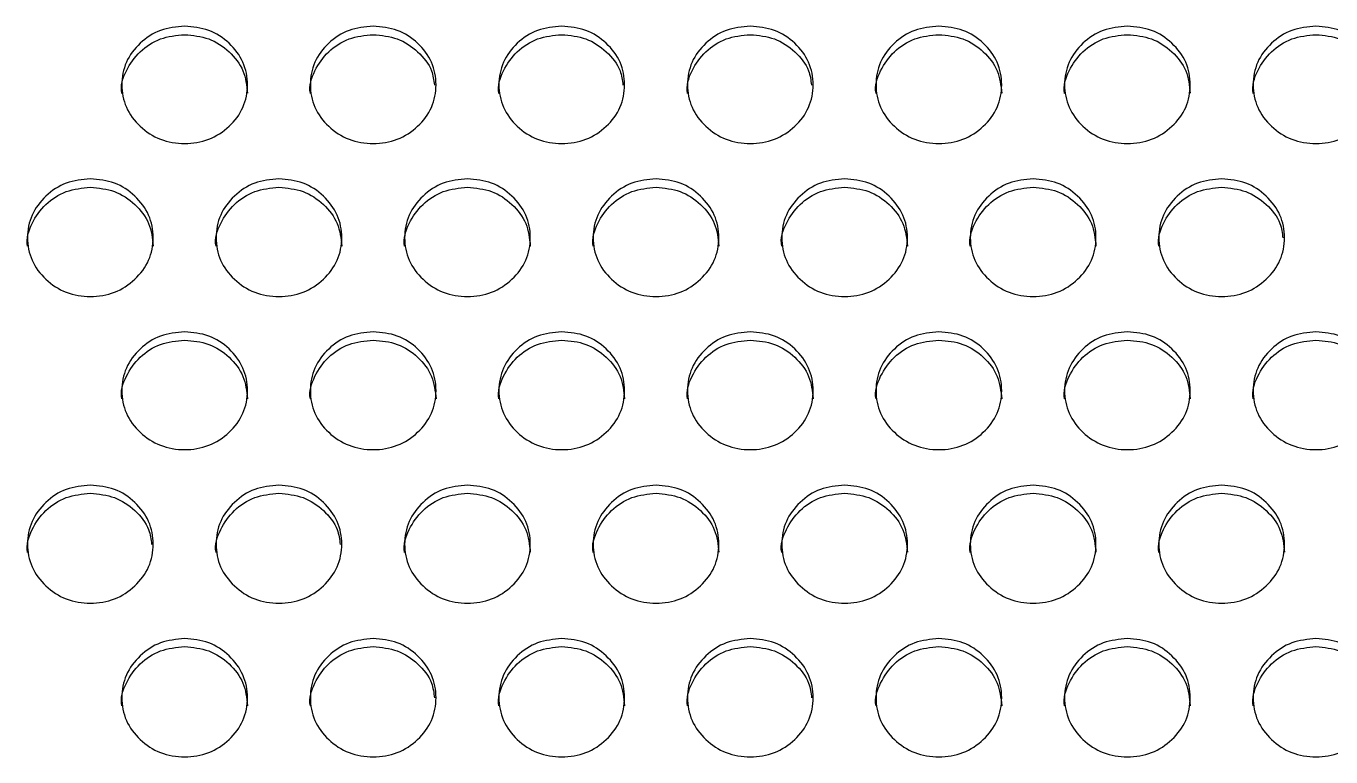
# Model space of a CAD drawing. Header units: millimetres. Extents: x 0.6 to 29.2, y 0.5 to 20.5.
# Drawn here: x 12.507 to 13.061, y 12.066 to 12.375 of the extents above; entities that cross this region are included whole.
import ezdxf

# ---------------------------------------------------------------- set-up
doc = ezdxf.new("R2010")
doc.units = ezdxf.units.MM

msp = doc.modelspace()

# ---------------------------------------------------------------- linework, layer by layer
for points, knots in [([(12.57468, 12.37531), (12.57819, 12.37498), (12.58521, 12.37431), (12.59397, 12.36839), (12.60011, 12.36027), (12.60197, 12.35043), (12.60011, 12.34061), (12.59398, 12.33242), (12.58522, 12.3267), (12.57468, 12.32496), (12.56415, 12.3267), (12.55538, 12.33243), (12.54926, 12.34061), (12.5474, 12.35043), (12.54926, 12.36027), (12.55539, 12.36839), (12.56415, 12.37429), (12.57117, 12.37497), (12.57468, 12.37531)], [0, 0, 0, 0, 0.062436, 0.124973, 0.18753, 0.24998, 0.312539, 0.374985, 0.437549, 0.499993, 0.562544, 0.624997, 0.687551, 0.750003, 0.812563, 0.875009, 0.937471, 1, 1, 1, 1]), ([(12.65468, 12.37531), (12.65819, 12.37498), (12.66521, 12.37431), (12.67397, 12.36839), (12.68011, 12.36027), (12.68197, 12.35043), (12.68011, 12.34061), (12.67398, 12.33242), (12.66522, 12.3267), (12.65468, 12.32496), (12.64415, 12.3267), (12.63538, 12.33243), (12.62926, 12.34061), (12.6274, 12.35043), (12.62926, 12.36027), (12.63539, 12.36839), (12.64415, 12.37429), (12.65117, 12.37497), (12.65468, 12.37531)], [0, 0, 0, 0, 0.062439, 0.124974, 0.187531, 0.249981, 0.312541, 0.374985, 0.437549, 0.499993, 0.562544, 0.624998, 0.687553, 0.750005, 0.812565, 0.875011, 0.937473, 1, 1, 1, 1]), ([(12.73468, 12.37531), (12.73819, 12.37498), (12.74521, 12.37431), (12.75397, 12.36839), (12.76011, 12.36027), (12.76197, 12.35043), (12.76011, 12.34061), (12.75398, 12.33242), (12.74522, 12.3267), (12.73468, 12.32496), (12.72415, 12.3267), (12.71538, 12.33243), (12.70926, 12.34061), (12.7074, 12.35043), (12.70926, 12.36027), (12.71538, 12.36839), (12.72415, 12.37429), (12.73117, 12.37497), (12.73468, 12.37531)], [0, 0, 0, 0, 0.062436, 0.1249731, 0.1875302, 0.24998, 0.3125397, 0.3749853, 0.4375471, 0.4999911, 0.5625441, 0.6249974, 0.6875512, 0.7500036, 0.8125629, 0.875009, 0.9374708, 1, 1, 1, 1]), ([(12.81468, 12.37531), (12.81819, 12.37498), (12.82521, 12.37431), (12.83397, 12.36839), (12.84011, 12.36027), (12.84197, 12.35043), (12.84011, 12.34061), (12.83398, 12.33242), (12.82522, 12.3267), (12.81468, 12.32496), (12.80415, 12.3267), (12.79538, 12.33243), (12.78926, 12.34061), (12.7874, 12.35043), (12.78926, 12.36027), (12.79539, 12.36839), (12.80415, 12.37429), (12.81117, 12.37497), (12.81468, 12.37531)], [0, 0, 0, 0, 0.062436, 0.124971, 0.187529, 0.249979, 0.312539, 0.374983, 0.437547, 0.499991, 0.562542, 0.624995, 0.687551, 0.750003, 0.812562, 0.875009, 0.937471, 1, 1, 1, 1]), ([(12.89468, 12.37531), (12.89819, 12.37498), (12.90521, 12.37431), (12.91397, 12.36839), (12.92011, 12.36027), (12.92197, 12.35043), (12.92011, 12.34061), (12.91398, 12.33242), (12.90522, 12.3267), (12.89468, 12.32496), (12.88415, 12.3267), (12.87538, 12.33243), (12.86926, 12.34061), (12.8674, 12.35043), (12.86926, 12.36027), (12.87538, 12.36839), (12.88415, 12.37429), (12.89117, 12.37497), (12.89468, 12.37531)], [0, 0, 0, 0, 0.062438, 0.124974, 0.187531, 0.249981, 0.31254, 0.374985, 0.437548, 0.499993, 0.562546, 0.624997, 0.687552, 0.750005, 0.812564, 0.875009, 0.937473, 1, 1, 1, 1]), ([(12.97468, 12.37531), (12.97819, 12.37498), (12.98521, 12.37431), (12.99397, 12.36839), (13.00011, 12.36027), (13.00197, 12.35043), (13.00011, 12.34061), (12.99398, 12.33242), (12.98522, 12.3267), (12.97468, 12.32496), (12.96415, 12.3267), (12.95538, 12.33243), (12.94926, 12.34061), (12.9474, 12.35043), (12.94926, 12.36027), (12.95539, 12.36839), (12.96415, 12.37429), (12.97117, 12.37497), (12.97468, 12.37531)], [0, 0, 0, 0, 0.062436, 0.1249731, 0.1875303, 0.2499797, 0.3125389, 0.3749845, 0.4375483, 0.4999923, 0.562543, 0.6249963, 0.6875516, 0.7500035, 0.8125628, 0.8750089, 0.9374707, 1, 1, 1, 1]), ([(13.05468, 12.37531), (13.05819, 12.37498), (13.06521, 12.37431), (13.07397, 12.36839), (13.08011, 12.36027), (13.08197, 12.35043), (13.08011, 12.34061), (13.07398, 12.33242), (13.06522, 12.3267), (13.05468, 12.32496), (13.04415, 12.3267), (13.03538, 12.33243), (13.02926, 12.34061), (13.0274, 12.35043), (13.02926, 12.36027), (13.03539, 12.36839), (13.04415, 12.37429), (13.05117, 12.37497), (13.05468, 12.37531)], [0, 0, 0, 0, 0.062439, 0.124974, 0.187531, 0.249981, 0.312541, 0.374985, 0.437549, 0.499993, 0.562544, 0.624998, 0.687553, 0.750005, 0.812565, 0.875011, 0.937473, 1, 1, 1, 1]), ([(12.54802, 12.34681), (12.54802, 12.34681), (12.54735, 12.34999), (12.54957, 12.35671), (12.5553, 12.36476), (12.56417, 12.37068), (12.57118, 12.37135), (12.57468, 12.37168)], [0, 0, 0, 0, 0.000449, 0.250486, 0.500134, 0.749905, 1, 1, 1, 1]), ([(12.57468, 12.37168), (12.57819, 12.37135), (12.58522, 12.37069), (12.59393, 12.36477), (12.60027, 12.35666), (12.60099, 12.35012), (12.60135, 12.34685)], [0, 0, 0, 0, 0.2499564, 0.5002629, 0.7505848, 1, 1, 1, 1]), ([(12.62802, 12.34681), (12.62802, 12.34681), (12.62742, 12.35), (12.62953, 12.3567), (12.63531, 12.36476), (12.64417, 12.37067), (12.65118, 12.37135), (12.65468, 12.37168)], [0, 0, 0, 0, 0.000447, 0.250487, 0.500137, 0.749911, 1, 1, 1, 1]), ([(12.65468, 12.37168), (12.6582, 12.37135), (12.66524, 12.3707), (12.67387, 12.36476), (12.67969, 12.3577), (12.68037, 12.35237), (12.68064, 12.3503)], [0, 0, 0, 0, 0.27482, 0.550006, 0.825217, 1, 1, 1, 1]), ([(12.70802, 12.34681), (12.70802, 12.34681), (12.70735, 12.34999), (12.70957, 12.35671), (12.7153, 12.36476), (12.72417, 12.37068), (12.73118, 12.37135), (12.73468, 12.37168)], [0, 0, 0, 0, 0.000449, 0.250486, 0.500134, 0.749905, 1, 1, 1, 1]), ([(12.73468, 12.37168), (12.7382, 12.37135), (12.74524, 12.3707), (12.75387, 12.36476), (12.75969, 12.3577), (12.76037, 12.35237), (12.76064, 12.3503)], [0, 0, 0, 0, 0.27481, 0.550005, 0.825217, 1, 1, 1, 1]), ([(12.78802, 12.34681), (12.78802, 12.34681), (12.78742, 12.35), (12.78953, 12.3567), (12.79531, 12.36476), (12.80417, 12.37067), (12.81118, 12.37135), (12.81468, 12.37168)], [0, 0, 0, 0, 0.000447, 0.250485, 0.500133, 0.749904, 1, 1, 1, 1]), ([(12.81468, 12.37168), (12.8182, 12.37135), (12.82524, 12.3707), (12.83387, 12.36476), (12.83969, 12.3577), (12.84037, 12.35237), (12.84064, 12.3503)], [0, 0, 0, 0, 0.274812, 0.550001, 0.825215, 1, 1, 1, 1]), ([(12.86802, 12.34681), (12.86802, 12.34681), (12.86735, 12.34999), (12.86957, 12.35671), (12.8753, 12.36476), (12.88417, 12.37068), (12.89118, 12.37135), (12.89468, 12.37168)], [0, 0, 0, 0, 0.000449, 0.250489, 0.500132, 0.749913, 1, 1, 1, 1]), ([(12.89468, 12.37168), (12.89819, 12.37135), (12.90522, 12.37069), (12.91393, 12.36477), (12.92027, 12.35666), (12.92099, 12.35012), (12.92135, 12.34685)], [0, 0, 0, 0, 0.249965, 0.500264, 0.750585, 1, 1, 1, 1]), ([(12.94802, 12.34681), (12.94802, 12.34681), (12.94735, 12.34999), (12.94957, 12.35671), (12.9553, 12.36476), (12.96417, 12.37068), (12.97118, 12.37135), (12.97468, 12.37168)], [0, 0, 0, 0, 0.000449, 0.250486, 0.500134, 0.749905, 1, 1, 1, 1]), ([(12.97468, 12.37168), (12.97819, 12.37135), (12.98522, 12.37069), (12.99393, 12.36477), (13.00027, 12.35666), (13.00099, 12.35012), (13.00135, 12.34685)], [0, 0, 0, 0, 0.2499564, 0.5002629, 0.7505848, 1, 1, 1, 1]), ([(13.02802, 12.34681), (13.02802, 12.34681), (13.02742, 12.35), (13.02953, 12.3567), (13.03531, 12.36476), (13.04417, 12.37067), (13.05118, 12.37135), (13.05468, 12.37168)], [0, 0, 0, 0, 0.000447, 0.250487, 0.500137, 0.749911, 1, 1, 1, 1]), ([(13.05468, 12.37168), (13.0582, 12.37135), (13.06524, 12.3707), (13.07387, 12.36476), (13.07969, 12.3577), (13.08037, 12.35237), (13.08064, 12.3503)], [0, 0, 0, 0, 0.27482, 0.550006, 0.825217, 1, 1, 1, 1]), ([(12.50802, 12.28204), (12.50802, 12.28205), (12.50742, 12.28525), (12.50953, 12.29195), (12.51531, 12.30003), (12.52417, 12.30596), (12.53118, 12.30663), (12.53468, 12.30697)], [0, 0, 0, 0, 0.000445, 0.250487, 0.500133, 0.74991, 1, 1, 1, 1]), ([(12.53468, 12.31054), (12.53819, 12.31021), (12.54521, 12.30955), (12.55397, 12.30361), (12.56011, 12.29548), (12.56197, 12.28562), (12.56011, 12.27578), (12.55398, 12.26758), (12.54522, 12.26184), (12.53468, 12.26009), (12.52415, 12.26184), (12.51538, 12.26758), (12.50926, 12.27577), (12.5074, 12.28562), (12.50926, 12.29548), (12.51539, 12.30361), (12.52415, 12.30953), (12.53117, 12.31021), (12.53468, 12.31054)], [0, 0, 0, 0, 0.062439, 0.124973, 0.187531, 0.249982, 0.312541, 0.374985, 0.437549, 0.499994, 0.562545, 0.624998, 0.687553, 0.750005, 0.812565, 0.875011, 0.937473, 1, 1, 1, 1]), ([(12.53468, 12.30697), (12.53819, 12.30664), (12.54522, 12.30598), (12.55393, 12.30005), (12.56027, 12.29192), (12.56099, 12.28536), (12.56135, 12.28209)], [0, 0, 0, 0, 0.249964, 0.500261, 0.75058, 1, 1, 1, 1]), ([(12.58802, 12.28204), (12.58802, 12.28205), (12.58735, 12.28524), (12.58957, 12.29196), (12.5953, 12.30003), (12.60417, 12.30596), (12.61118, 12.30663), (12.61468, 12.30697)], [0, 0, 0, 0, 0.000447, 0.250489, 0.500128, 0.749912, 1, 1, 1, 1]), ([(12.61468, 12.31054), (12.61819, 12.31021), (12.62521, 12.30955), (12.63397, 12.30361), (12.64011, 12.29548), (12.64197, 12.28562), (12.64011, 12.27578), (12.63398, 12.26758), (12.62522, 12.26184), (12.61468, 12.26009), (12.60415, 12.26184), (12.59538, 12.26758), (12.58926, 12.27577), (12.5874, 12.28562), (12.58926, 12.29548), (12.59538, 12.30361), (12.60415, 12.30953), (12.61117, 12.31021), (12.61468, 12.31054)], [0, 0, 0, 0, 0.062436, 0.124973, 0.18753, 0.249981, 0.312541, 0.374986, 0.437548, 0.499992, 0.562545, 0.624996, 0.687552, 0.750004, 0.812564, 0.875009, 0.937473, 1, 1, 1, 1]), ([(12.61468, 12.30697), (12.61819, 12.30664), (12.62522, 12.30598), (12.63393, 12.30005), (12.64027, 12.29192), (12.64099, 12.28536), (12.64135, 12.28209)], [0, 0, 0, 0, 0.2499555, 0.5002608, 0.7505812, 1, 1, 1, 1]), ([(12.66802, 12.28204), (12.66802, 12.28205), (12.66735, 12.28524), (12.66957, 12.29196), (12.6753, 12.30003), (12.68417, 12.30596), (12.69118, 12.30663), (12.69468, 12.30697)], [0, 0, 0, 0, 0.000447, 0.250486, 0.50013, 0.749904, 1, 1, 1, 1]), ([(12.69468, 12.31054), (12.69819, 12.31021), (12.70521, 12.30955), (12.71397, 12.30361), (12.72011, 12.29548), (12.72197, 12.28562), (12.72011, 12.27578), (12.71398, 12.26758), (12.70522, 12.26184), (12.69468, 12.26009), (12.68415, 12.26184), (12.67538, 12.26758), (12.66926, 12.27577), (12.6674, 12.28562), (12.66926, 12.29548), (12.67539, 12.30361), (12.68415, 12.30953), (12.69117, 12.31021), (12.69468, 12.31054)], [0, 0, 0, 0, 0.062436, 0.124971, 0.187528, 0.249979, 0.312539, 0.374983, 0.437547, 0.499991, 0.562542, 0.624995, 0.687551, 0.750003, 0.812562, 0.875009, 0.937471, 1, 1, 1, 1]), ([(12.69468, 12.30697), (12.69819, 12.30664), (12.70522, 12.30598), (12.71393, 12.30005), (12.72027, 12.29192), (12.72099, 12.28536), (12.72135, 12.28209)], [0, 0, 0, 0, 0.249957, 0.500256, 0.750578, 1, 1, 1, 1]), ([(12.74802, 12.28204), (12.74802, 12.28205), (12.74735, 12.28524), (12.74957, 12.29196), (12.7553, 12.30003), (12.76417, 12.30596), (12.77118, 12.30663), (12.77468, 12.30697)], [0, 0, 0, 0, 0.000447, 0.250489, 0.500135, 0.749911, 1, 1, 1, 1]), ([(12.77468, 12.31054), (12.77819, 12.31021), (12.78521, 12.30955), (12.79397, 12.30361), (12.80011, 12.29548), (12.80197, 12.28562), (12.80011, 12.27578), (12.79398, 12.26758), (12.78522, 12.26184), (12.77468, 12.26009), (12.76415, 12.26184), (12.75538, 12.26758), (12.74926, 12.27577), (12.74739, 12.28562), (12.74926, 12.29548), (12.75539, 12.30361), (12.76415, 12.30953), (12.77117, 12.31021), (12.77468, 12.31054)], [0, 0, 0, 0, 0.062438, 0.124973, 0.18753, 0.249981, 0.312541, 0.374985, 0.437549, 0.499993, 0.562546, 0.624997, 0.687553, 0.750005, 0.812565, 0.875011, 0.937473, 1, 1, 1, 1]), ([(12.77468, 12.30697), (12.77819, 12.30664), (12.78522, 12.30598), (12.79393, 12.30005), (12.80027, 12.29192), (12.80099, 12.28536), (12.80135, 12.28209)], [0, 0, 0, 0, 0.249964, 0.500261, 0.75058, 1, 1, 1, 1]), ([(12.82802, 12.28204), (12.82802, 12.28205), (12.82735, 12.28524), (12.82957, 12.29196), (12.8353, 12.30003), (12.84417, 12.30596), (12.85118, 12.30663), (12.85468, 12.30697)], [0, 0, 0, 0, 0.000447, 0.250486, 0.50013, 0.749904, 1, 1, 1, 1]), ([(12.85468, 12.31054), (12.85819, 12.31021), (12.86521, 12.30955), (12.87397, 12.30361), (12.88011, 12.29548), (12.88197, 12.28562), (12.88011, 12.27578), (12.87398, 12.26758), (12.86522, 12.26184), (12.85468, 12.26009), (12.84415, 12.26184), (12.83538, 12.26758), (12.82926, 12.27577), (12.8274, 12.28562), (12.82926, 12.29548), (12.83538, 12.30361), (12.84415, 12.30953), (12.85117, 12.31021), (12.85468, 12.31054)], [0, 0, 0, 0, 0.062436, 0.124973, 0.18753, 0.249981, 0.31254, 0.374985, 0.437549, 0.499991, 0.562544, 0.624997, 0.687551, 0.750003, 0.812563, 0.875009, 0.937471, 1, 1, 1, 1]), ([(12.85468, 12.30697), (12.85819, 12.30664), (12.86522, 12.30598), (12.87393, 12.30005), (12.88027, 12.29192), (12.88099, 12.28536), (12.88135, 12.28209)], [0, 0, 0, 0, 0.2499555, 0.5002608, 0.7505812, 1, 1, 1, 1]), ([(12.90802, 12.28204), (12.90802, 12.28205), (12.90742, 12.28525), (12.90953, 12.29195), (12.91531, 12.30003), (12.92417, 12.30596), (12.93118, 12.30663), (12.93468, 12.30697)], [0, 0, 0, 0, 0.000445, 0.250487, 0.500133, 0.74991, 1, 1, 1, 1]), ([(12.93468, 12.31054), (12.93819, 12.31021), (12.94521, 12.30955), (12.95397, 12.30361), (12.96011, 12.29548), (12.96197, 12.28562), (12.96011, 12.27578), (12.95398, 12.26758), (12.94522, 12.26184), (12.93468, 12.26009), (12.92415, 12.26184), (12.91538, 12.26758), (12.90926, 12.27577), (12.9074, 12.28562), (12.90926, 12.29548), (12.91539, 12.30361), (12.92415, 12.30953), (12.93117, 12.31021), (12.93468, 12.31054)], [0, 0, 0, 0, 0.062439, 0.124973, 0.187531, 0.249982, 0.312541, 0.374985, 0.437549, 0.499994, 0.562545, 0.624998, 0.687553, 0.750005, 0.812565, 0.875011, 0.937473, 1, 1, 1, 1]), ([(12.93468, 12.30697), (12.93819, 12.30664), (12.94522, 12.30598), (12.95393, 12.30005), (12.96027, 12.29192), (12.96099, 12.28536), (12.96135, 12.28209)], [0, 0, 0, 0, 0.249964, 0.500261, 0.75058, 1, 1, 1, 1]), ([(12.98802, 12.28204), (12.98802, 12.28205), (12.98735, 12.28524), (12.98957, 12.29196), (12.9953, 12.30003), (13.00417, 12.30596), (13.01118, 12.30663), (13.01468, 12.30697)], [0, 0, 0, 0, 0.000447, 0.250489, 0.500128, 0.749912, 1, 1, 1, 1]), ([(13.01468, 12.31054), (13.01819, 12.31021), (13.02521, 12.30955), (13.03397, 12.30361), (13.04011, 12.29548), (13.04197, 12.28562), (13.04011, 12.27578), (13.03398, 12.26758), (13.02522, 12.26184), (13.01468, 12.26009), (13.00415, 12.26184), (12.99538, 12.26758), (12.98926, 12.27577), (12.9874, 12.28562), (12.98926, 12.29548), (12.99538, 12.30361), (13.00415, 12.30953), (13.01117, 12.31021), (13.01468, 12.31054)], [0, 0, 0, 0, 0.062436, 0.124973, 0.18753, 0.249981, 0.312541, 0.374986, 0.437548, 0.499992, 0.562545, 0.624996, 0.687552, 0.750004, 0.812564, 0.875009, 0.937473, 1, 1, 1, 1]), ([(13.01468, 12.30697), (13.0182, 12.30664), (13.02524, 12.30598), (13.03387, 12.30003), (13.0397, 12.29294), (13.04038, 12.28758), (13.04065, 12.28549)], [0, 0, 0, 0, 0.274391, 0.549166, 0.823958, 1, 1, 1, 1]), ([(12.57468, 12.24575), (12.57819, 12.24542), (12.58521, 12.24475), (12.59397, 12.23881), (12.60011, 12.23065), (12.60197, 12.22077), (12.60011, 12.21091), (12.59398, 12.20269), (12.58522, 12.19695), (12.57468, 12.1952), (12.56415, 12.19695), (12.55538, 12.2027), (12.54926, 12.21091), (12.5474, 12.22078), (12.54926, 12.23065), (12.55539, 12.2388), (12.56415, 12.24473), (12.57117, 12.24541), (12.57468, 12.24575)], [0, 0, 0, 0, 0.062436, 0.124973, 0.187531, 0.24998, 0.31254, 0.374985, 0.437549, 0.499993, 0.562543, 0.624997, 0.687551, 0.750003, 0.812563, 0.875009, 0.937471, 1, 1, 1, 1]), ([(12.65468, 12.24575), (12.65819, 12.24542), (12.66521, 12.24475), (12.67397, 12.23881), (12.68011, 12.23065), (12.68197, 12.22077), (12.68011, 12.21091), (12.67398, 12.20269), (12.66522, 12.19695), (12.65468, 12.1952), (12.64415, 12.19695), (12.63538, 12.2027), (12.62926, 12.21091), (12.6274, 12.22078), (12.62926, 12.23065), (12.63539, 12.2388), (12.64415, 12.24473), (12.65117, 12.24541), (12.65468, 12.24575)], [0, 0, 0, 0, 0.062438, 0.124974, 0.187531, 0.249981, 0.312541, 0.374985, 0.437549, 0.499993, 0.562544, 0.624998, 0.687553, 0.750005, 0.812565, 0.875011, 0.937473, 1, 1, 1, 1]), ([(12.73468, 12.24575), (12.73819, 12.24542), (12.74521, 12.24475), (12.75397, 12.23881), (12.76011, 12.23065), (12.76197, 12.22077), (12.76011, 12.21091), (12.75398, 12.2027), (12.74522, 12.19695), (12.73468, 12.1952), (12.72415, 12.19695), (12.71538, 12.2027), (12.70926, 12.21091), (12.7074, 12.22078), (12.70926, 12.23065), (12.71538, 12.2388), (12.72415, 12.24473), (12.73117, 12.24541), (12.73468, 12.24575)], [0, 0, 0, 0, 0.062436, 0.124973, 0.18753, 0.24998, 0.31254, 0.374985, 0.437547, 0.499991, 0.562544, 0.624997, 0.687552, 0.750003, 0.812563, 0.875009, 0.937471, 1, 1, 1, 1]), ([(12.81468, 12.24575), (12.81819, 12.24542), (12.82521, 12.24475), (12.83397, 12.23881), (12.84011, 12.23065), (12.84197, 12.22077), (12.84011, 12.21091), (12.83398, 12.20269), (12.82522, 12.19695), (12.81468, 12.1952), (12.80415, 12.19695), (12.79538, 12.2027), (12.78926, 12.21091), (12.7874, 12.22078), (12.78926, 12.23065), (12.79539, 12.2388), (12.80415, 12.24473), (12.81117, 12.24541), (12.81468, 12.24575)], [0, 0, 0, 0, 0.062436, 0.124972, 0.187529, 0.249979, 0.312539, 0.374983, 0.437547, 0.499991, 0.562542, 0.624995, 0.687551, 0.750003, 0.812562, 0.875009, 0.937471, 1, 1, 1, 1]), ([(12.89468, 12.24575), (12.89819, 12.24542), (12.90521, 12.24475), (12.91397, 12.23881), (12.92011, 12.23065), (12.92197, 12.22077), (12.92011, 12.21091), (12.91398, 12.20269), (12.90522, 12.19695), (12.89468, 12.1952), (12.88415, 12.19695), (12.87538, 12.2027), (12.86926, 12.21091), (12.8674, 12.22078), (12.86926, 12.23065), (12.87538, 12.2388), (12.88415, 12.24473), (12.89117, 12.24541), (12.89468, 12.24575)], [0, 0, 0, 0, 0.062438, 0.124974, 0.187531, 0.249981, 0.312541, 0.374985, 0.437548, 0.499992, 0.562546, 0.624997, 0.687553, 0.750004, 0.812565, 0.87501, 0.937473, 1, 1, 1, 1]), ([(12.97468, 12.24575), (12.97819, 12.24542), (12.98521, 12.24475), (12.99397, 12.23881), (13.00011, 12.23065), (13.00197, 12.22077), (13.00011, 12.21091), (12.99398, 12.20269), (12.98522, 12.19695), (12.97468, 12.1952), (12.96415, 12.19695), (12.95538, 12.2027), (12.94926, 12.21091), (12.9474, 12.22078), (12.94926, 12.23065), (12.95539, 12.2388), (12.96415, 12.24473), (12.97117, 12.24541), (12.97468, 12.24575)], [0, 0, 0, 0, 0.062436, 0.124973, 0.18753, 0.24998, 0.312539, 0.374984, 0.437548, 0.499992, 0.562543, 0.624996, 0.687552, 0.750003, 0.812563, 0.875009, 0.937471, 1, 1, 1, 1]), ([(13.05468, 12.24575), (13.05819, 12.24542), (13.06521, 12.24475), (13.07397, 12.23881), (13.08011, 12.23065), (13.08197, 12.22077), (13.08011, 12.21091), (13.07398, 12.20269), (13.06522, 12.19695), (13.05468, 12.1952), (13.04415, 12.19695), (13.03538, 12.2027), (13.02926, 12.21091), (13.0274, 12.22078), (13.02926, 12.23065), (13.03539, 12.2388), (13.04415, 12.24473), (13.05117, 12.24541), (13.05468, 12.24575)], [0, 0, 0, 0, 0.062438, 0.124974, 0.187531, 0.249981, 0.312541, 0.374985, 0.437549, 0.499993, 0.562544, 0.624998, 0.687553, 0.750005, 0.812565, 0.875011, 0.937473, 1, 1, 1, 1]), ([(12.54802, 12.21725), (12.54802, 12.21725), (12.54735, 12.22046), (12.54957, 12.22718), (12.5553, 12.23527), (12.56417, 12.24121), (12.57118, 12.24188), (12.57468, 12.24222)], [0, 0, 0, 0, 0.000446, 0.250485, 0.500131, 0.749903, 1, 1, 1, 1]), ([(12.57468, 12.24222), (12.57819, 12.24189), (12.58522, 12.24123), (12.59393, 12.23529), (12.60027, 12.22714), (12.60099, 12.22057), (12.60135, 12.21729)], [0, 0, 0, 0, 0.249955, 0.500263, 0.750583, 1, 1, 1, 1]), ([(12.62802, 12.21725), (12.62802, 12.21725), (12.62742, 12.22047), (12.62953, 12.22717), (12.63531, 12.23527), (12.64417, 12.24121), (12.65118, 12.24188), (12.65468, 12.24222)], [0, 0, 0, 0, 0.000444, 0.250486, 0.500135, 0.74991, 1, 1, 1, 1]), ([(12.65468, 12.24222), (12.65819, 12.24189), (12.66522, 12.24123), (12.67393, 12.23529), (12.68027, 12.22714), (12.68099, 12.22057), (12.68135, 12.21729)], [0, 0, 0, 0, 0.249964, 0.500262, 0.750582, 1, 1, 1, 1]), ([(12.70802, 12.21725), (12.70802, 12.21725), (12.70735, 12.22046), (12.70957, 12.22718), (12.7153, 12.23527), (12.72417, 12.24121), (12.73118, 12.24188), (12.73468, 12.24222)], [0, 0, 0, 0, 0.000446, 0.250485, 0.500131, 0.749903, 1, 1, 1, 1]), ([(12.73468, 12.24222), (12.73819, 12.24189), (12.74522, 12.24123), (12.75393, 12.23529), (12.76027, 12.22714), (12.76099, 12.22057), (12.76135, 12.21729)], [0, 0, 0, 0, 0.249955, 0.500263, 0.750583, 1, 1, 1, 1]), ([(12.78802, 12.21725), (12.78802, 12.21725), (12.78742, 12.22047), (12.78953, 12.22717), (12.79531, 12.23527), (12.80417, 12.24121), (12.81118, 12.24188), (12.81468, 12.24222)], [0, 0, 0, 0, 0.0004438, 0.2504837, 0.5001304, 0.7499026, 1, 1, 1, 1]), ([(12.81468, 12.24222), (12.81819, 12.24189), (12.82522, 12.24123), (12.83393, 12.23529), (12.84027, 12.22714), (12.84099, 12.22057), (12.84135, 12.21729)], [0, 0, 0, 0, 0.249957, 0.500258, 0.75058, 1, 1, 1, 1]), ([(12.86802, 12.21725), (12.86802, 12.21725), (12.86735, 12.22046), (12.86957, 12.22718), (12.8753, 12.23527), (12.88417, 12.24121), (12.89118, 12.24188), (12.89468, 12.24222)], [0, 0, 0, 0, 0.000446, 0.250488, 0.50013, 0.749911, 1, 1, 1, 1]), ([(12.89468, 12.24222), (12.89819, 12.24189), (12.90522, 12.24123), (12.91393, 12.23529), (12.92027, 12.22714), (12.92099, 12.22057), (12.92135, 12.21729)], [0, 0, 0, 0, 0.249964, 0.500263, 0.750584, 1, 1, 1, 1]), ([(12.94802, 12.21725), (12.94802, 12.21725), (12.94735, 12.22046), (12.94957, 12.22718), (12.9553, 12.23527), (12.96417, 12.24121), (12.97118, 12.24188), (12.97468, 12.24222)], [0, 0, 0, 0, 0.000446, 0.250485, 0.500131, 0.749903, 1, 1, 1, 1]), ([(12.97468, 12.24222), (12.97819, 12.24189), (12.98522, 12.24123), (12.99393, 12.23529), (13.00027, 12.22714), (13.00099, 12.22057), (13.00135, 12.21729)], [0, 0, 0, 0, 0.249955, 0.500263, 0.750583, 1, 1, 1, 1]), ([(13.02802, 12.21725), (13.02802, 12.21725), (13.02742, 12.22047), (13.02953, 12.22717), (13.03531, 12.23527), (13.04417, 12.24121), (13.05118, 12.24188), (13.05468, 12.24222)], [0, 0, 0, 0, 0.000444, 0.250486, 0.500135, 0.74991, 1, 1, 1, 1]), ([(13.05468, 12.24222), (13.05819, 12.24189), (13.06522, 12.24123), (13.07393, 12.23529), (13.08027, 12.22714), (13.08099, 12.22057), (13.08135, 12.21729)], [0, 0, 0, 0, 0.249964, 0.500262, 0.750582, 1, 1, 1, 1]), ([(12.53468, 12.18073), (12.53819, 12.1804), (12.54521, 12.17973), (12.55397, 12.17377), (12.56011, 12.16561), (12.56197, 12.1557), (12.56011, 12.14583), (12.55398, 12.13759), (12.54522, 12.13183), (12.53468, 12.13008), (12.52415, 12.13183), (12.51538, 12.13759), (12.50926, 12.14582), (12.5074, 12.15571), (12.50926, 12.1656), (12.51538, 12.17377), (12.52415, 12.17971), (12.53117, 12.18039), (12.53468, 12.18073)], [0, 0, 0, 0, 0.062438, 0.124974, 0.187531, 0.249982, 0.312542, 0.374986, 0.43755, 0.499994, 0.562545, 0.624999, 0.687554, 0.750005, 0.812564, 0.875012, 0.937473, 1, 1, 1, 1]), ([(12.61468, 12.18073), (12.61819, 12.1804), (12.62521, 12.17973), (12.63397, 12.17377), (12.64011, 12.16561), (12.64197, 12.1557), (12.64011, 12.14583), (12.63398, 12.13759), (12.62522, 12.13183), (12.61468, 12.13008), (12.60415, 12.13183), (12.59538, 12.13759), (12.58926, 12.14582), (12.5874, 12.15571), (12.58926, 12.1656), (12.59538, 12.17377), (12.60415, 12.17971), (12.61117, 12.18039), (12.61468, 12.18073)], [0, 0, 0, 0, 0.062436, 0.124973, 0.18753, 0.249981, 0.312541, 0.374986, 0.437548, 0.499992, 0.562546, 0.624997, 0.687553, 0.750004, 0.812564, 0.87501, 0.937473, 1, 1, 1, 1]), ([(12.69468, 12.18073), (12.69819, 12.1804), (12.70521, 12.17973), (12.71397, 12.17377), (12.72011, 12.16561), (12.72197, 12.1557), (12.72011, 12.14583), (12.71398, 12.13759), (12.70522, 12.13183), (12.69468, 12.13008), (12.68415, 12.13183), (12.67538, 12.13759), (12.66926, 12.14582), (12.6674, 12.15571), (12.66926, 12.1656), (12.67538, 12.17377), (12.68415, 12.17971), (12.69117, 12.18039), (12.69468, 12.18073)], [0, 0, 0, 0, 0.062436, 0.124971, 0.187529, 0.24998, 0.312539, 0.374983, 0.437547, 0.499992, 0.562542, 0.624996, 0.687552, 0.750003, 0.812562, 0.875009, 0.937471, 1, 1, 1, 1]), ([(12.77468, 12.18073), (12.77819, 12.1804), (12.78521, 12.17973), (12.79397, 12.17377), (12.80011, 12.16561), (12.80197, 12.1557), (12.80011, 12.14583), (12.79398, 12.13759), (12.78522, 12.13183), (12.77468, 12.13008), (12.76415, 12.13183), (12.75538, 12.13759), (12.74926, 12.14582), (12.74739, 12.15571), (12.74926, 12.1656), (12.75539, 12.17377), (12.76415, 12.17971), (12.77117, 12.18039), (12.77468, 12.18073)], [0, 0, 0, 0, 0.062438, 0.124974, 0.187531, 0.249982, 0.312541, 0.374985, 0.437549, 0.499993, 0.562546, 0.624998, 0.687554, 0.750005, 0.812564, 0.875012, 0.937473, 1, 1, 1, 1]), ([(12.85468, 12.18073), (12.85819, 12.1804), (12.86521, 12.17973), (12.87397, 12.17377), (12.88011, 12.16561), (12.88197, 12.1557), (12.88011, 12.14583), (12.87398, 12.13759), (12.86522, 12.13183), (12.85468, 12.13008), (12.84415, 12.13183), (12.83538, 12.13759), (12.82926, 12.14582), (12.8274, 12.15571), (12.82926, 12.1656), (12.83538, 12.17377), (12.84415, 12.17971), (12.85117, 12.18039), (12.85468, 12.18073)], [0, 0, 0, 0, 0.062436, 0.124973, 0.18753, 0.249981, 0.31254, 0.374985, 0.437549, 0.499991, 0.562544, 0.624998, 0.687552, 0.750003, 0.812562, 0.87501, 0.937471, 1, 1, 1, 1]), ([(12.93468, 12.18073), (12.93819, 12.1804), (12.94521, 12.17973), (12.95397, 12.17377), (12.96011, 12.16561), (12.96197, 12.1557), (12.96011, 12.14583), (12.95398, 12.13759), (12.94522, 12.13183), (12.93468, 12.13008), (12.92415, 12.13183), (12.91538, 12.13759), (12.90926, 12.14582), (12.9074, 12.15571), (12.90926, 12.1656), (12.91539, 12.17377), (12.92415, 12.17971), (12.93117, 12.18039), (12.93468, 12.18073)], [0, 0, 0, 0, 0.062438, 0.124974, 0.187531, 0.249982, 0.312542, 0.374986, 0.43755, 0.499994, 0.562545, 0.624999, 0.687554, 0.750005, 0.812564, 0.875012, 0.937473, 1, 1, 1, 1]), ([(13.01468, 12.18073), (13.01819, 12.1804), (13.02521, 12.17973), (13.03397, 12.17377), (13.04011, 12.16561), (13.04197, 12.1557), (13.04011, 12.14583), (13.03398, 12.13759), (13.02522, 12.13183), (13.01468, 12.13008), (13.00415, 12.13183), (12.99538, 12.13759), (12.98926, 12.14582), (12.9874, 12.15571), (12.98926, 12.1656), (12.99538, 12.17377), (13.00415, 12.17971), (13.01117, 12.18039), (13.01468, 12.18073)], [0, 0, 0, 0, 0.062436, 0.124973, 0.18753, 0.249981, 0.312541, 0.374986, 0.437548, 0.499992, 0.562546, 0.624997, 0.687553, 0.750004, 0.812564, 0.87501, 0.937473, 1, 1, 1, 1]), ([(12.50802, 12.15223), (12.50802, 12.15224), (12.50742, 12.15546), (12.50954, 12.16217), (12.51531, 12.17029), (12.52417, 12.17624), (12.53118, 12.17691), (12.53468, 12.17725)], [0, 0, 0, 0, 0.000442, 0.250487, 0.500135, 0.74991, 1, 1, 1, 1]), ([(12.53468, 12.17725), (12.5382, 12.17692), (12.54524, 12.17626), (12.55388, 12.17028), (12.55971, 12.16314), (12.5604, 12.15772), (12.56067, 12.15558)], [0, 0, 0, 0, 0.273573, 0.547513, 0.8214715, 1, 1, 1, 1]), ([(12.58802, 12.15223), (12.58802, 12.15224), (12.58734, 12.15545), (12.58957, 12.16218), (12.5953, 12.17029), (12.60417, 12.17624), (12.61118, 12.17691), (12.61468, 12.17725)], [0, 0, 0, 0, 0.000444, 0.250489, 0.50013, 0.749912, 1, 1, 1, 1]), ([(12.61468, 12.17725), (12.6182, 12.17692), (12.62524, 12.17626), (12.63388, 12.17028), (12.63971, 12.16314), (12.6404, 12.15772), (12.64067, 12.15558)], [0, 0, 0, 0, 0.273564, 0.547513, 0.821473, 1, 1, 1, 1]), ([(12.66802, 12.15223), (12.66802, 12.15224), (12.66734, 12.15545), (12.66957, 12.16218), (12.6753, 12.17029), (12.68417, 12.17624), (12.69118, 12.17691), (12.69468, 12.17725)], [0, 0, 0, 0, 0.000444, 0.250486, 0.500131, 0.749904, 1, 1, 1, 1]), ([(12.69468, 12.17725), (12.69819, 12.17692), (12.70522, 12.17625), (12.71393, 12.1703), (12.72027, 12.16214), (12.72099, 12.15556), (12.72135, 12.15227)], [0, 0, 0, 0, 0.249957, 0.500258, 0.750576, 1, 1, 1, 1]), ([(12.74802, 12.15223), (12.74802, 12.15224), (12.74734, 12.15545), (12.74957, 12.16218), (12.7553, 12.17029), (12.76417, 12.17624), (12.77118, 12.17691), (12.77468, 12.17725)], [0, 0, 0, 0, 0.000444, 0.2504892, 0.5001365, 0.7499111, 1, 1, 1, 1]), ([(12.77468, 12.17725), (12.77819, 12.17692), (12.78522, 12.17625), (12.79393, 12.1703), (12.80027, 12.16214), (12.80099, 12.15556), (12.80135, 12.15227)], [0, 0, 0, 0, 0.2499636, 0.5002625, 0.7505783, 1, 1, 1, 1]), ([(12.82802, 12.15223), (12.82802, 12.15224), (12.82734, 12.15545), (12.82957, 12.16218), (12.8353, 12.17029), (12.84417, 12.17624), (12.85118, 12.17691), (12.85468, 12.17725)], [0, 0, 0, 0, 0.000444, 0.250486, 0.500131, 0.749904, 1, 1, 1, 1]), ([(12.85468, 12.17725), (12.85819, 12.17692), (12.86522, 12.17625), (12.87393, 12.1703), (12.88027, 12.16214), (12.88099, 12.15556), (12.88135, 12.15227)], [0, 0, 0, 0, 0.249955, 0.500263, 0.750579, 1, 1, 1, 1]), ([(12.90802, 12.15223), (12.90802, 12.15224), (12.90742, 12.15546), (12.90954, 12.16217), (12.91531, 12.17029), (12.92417, 12.17624), (12.93118, 12.17691), (12.93468, 12.17725)], [0, 0, 0, 0, 0.000442, 0.250487, 0.500135, 0.74991, 1, 1, 1, 1]), ([(12.93468, 12.17725), (12.93819, 12.17692), (12.94522, 12.17625), (12.95393, 12.1703), (12.96027, 12.16214), (12.96099, 12.15556), (12.96135, 12.15227)], [0, 0, 0, 0, 0.2499636, 0.5002625, 0.7505783, 1, 1, 1, 1]), ([(12.98802, 12.15223), (12.98802, 12.15224), (12.98734, 12.15545), (12.98957, 12.16218), (12.9953, 12.17029), (13.00417, 12.17624), (13.01118, 12.17691), (13.01468, 12.17725)], [0, 0, 0, 0, 0.000444, 0.250489, 0.50013, 0.749912, 1, 1, 1, 1]), ([(13.01468, 12.17725), (13.01819, 12.17692), (13.02522, 12.17625), (13.03393, 12.1703), (13.04027, 12.16214), (13.04099, 12.15556), (13.04135, 12.15227)], [0, 0, 0, 0, 0.249955, 0.500263, 0.750579, 1, 1, 1, 1]), ([(12.57468, 12.11568), (12.57819, 12.11535), (12.58521, 12.11468), (12.59397, 12.10871), (12.60011, 12.10053), (12.60197, 12.09061), (12.60011, 12.08071), (12.59398, 12.07246), (12.58522, 12.06669), (12.57468, 12.06494), (12.56415, 12.06669), (12.55538, 12.07246), (12.54926, 12.08071), (12.5474, 12.09061), (12.54926, 12.10052), (12.55539, 12.10871), (12.56415, 12.11466), (12.57117, 12.11534), (12.57468, 12.11568)], [0, 0, 0, 0, 0.062436, 0.1249726, 0.1875303, 0.2499804, 0.3125397, 0.3749851, 0.4375491, 0.4999932, 0.562544, 0.6249969, 0.6875516, 0.7500034, 0.8125619, 0.8750089, 0.9374708, 1, 1, 1, 1]), ([(12.65468, 12.11568), (12.65819, 12.11535), (12.66521, 12.11468), (12.67397, 12.10871), (12.68011, 12.10053), (12.68197, 12.09061), (12.68011, 12.08071), (12.67398, 12.07246), (12.66522, 12.06669), (12.65468, 12.06494), (12.64415, 12.06669), (12.63538, 12.07246), (12.62926, 12.08071), (12.6274, 12.09061), (12.62926, 12.10052), (12.63539, 12.10871), (12.64415, 12.11466), (12.65117, 12.11534), (12.65468, 12.11568)], [0, 0, 0, 0, 0.062438, 0.124973, 0.187531, 0.249982, 0.312541, 0.374986, 0.43755, 0.499994, 0.562545, 0.624998, 0.687554, 0.750005, 0.812564, 0.875011, 0.937473, 1, 1, 1, 1]), ([(12.73468, 12.11568), (12.73819, 12.11535), (12.74521, 12.11468), (12.75397, 12.10871), (12.76011, 12.10053), (12.76197, 12.09061), (12.76011, 12.08071), (12.75398, 12.07246), (12.74522, 12.06669), (12.73468, 12.06494), (12.72415, 12.06669), (12.71538, 12.07246), (12.70926, 12.08071), (12.7074, 12.09061), (12.70926, 12.10052), (12.71538, 12.10871), (12.72415, 12.11466), (12.73117, 12.11534), (12.73468, 12.11568)], [0, 0, 0, 0, 0.062436, 0.124972, 0.18753, 0.249981, 0.31254, 0.374985, 0.437548, 0.499991, 0.562545, 0.624997, 0.687552, 0.750004, 0.812562, 0.875009, 0.937471, 1, 1, 1, 1]), ([(12.81468, 12.11568), (12.81819, 12.11535), (12.82521, 12.11468), (12.83397, 12.10871), (12.84011, 12.10053), (12.84197, 12.09061), (12.84011, 12.08071), (12.83398, 12.07246), (12.82522, 12.06669), (12.81468, 12.06494), (12.80415, 12.06669), (12.79538, 12.07246), (12.78926, 12.08071), (12.7874, 12.09061), (12.78926, 12.10052), (12.79539, 12.10871), (12.80415, 12.11466), (12.81117, 12.11534), (12.81468, 12.11568)], [0, 0, 0, 0, 0.062436, 0.124971, 0.187529, 0.249979, 0.312539, 0.374983, 0.437547, 0.499992, 0.562542, 0.624995, 0.687552, 0.750003, 0.812562, 0.875009, 0.937471, 1, 1, 1, 1]), ([(12.89468, 12.11568), (12.89819, 12.11535), (12.90521, 12.11468), (12.91397, 12.10871), (12.92011, 12.10053), (12.92197, 12.09061), (12.92011, 12.08071), (12.91398, 12.07246), (12.90522, 12.06669), (12.89468, 12.06494), (12.88415, 12.06669), (12.87538, 12.07246), (12.86926, 12.08071), (12.8674, 12.09061), (12.86926, 12.10052), (12.87538, 12.10871), (12.88415, 12.11466), (12.89117, 12.11534), (12.89468, 12.11568)], [0, 0, 0, 0, 0.062438, 0.124973, 0.187531, 0.249981, 0.312541, 0.374985, 0.437549, 0.499993, 0.562546, 0.624997, 0.687553, 0.750005, 0.812564, 0.875009, 0.937473, 1, 1, 1, 1]), ([(12.97468, 12.11568), (12.97819, 12.11535), (12.98521, 12.11468), (12.99397, 12.10871), (13.00011, 12.10053), (13.00197, 12.09061), (13.00011, 12.08071), (12.99398, 12.07246), (12.98522, 12.06669), (12.97468, 12.06494), (12.96415, 12.06669), (12.95538, 12.07246), (12.94926, 12.08071), (12.9474, 12.09061), (12.94926, 12.10052), (12.95539, 12.10871), (12.96415, 12.11466), (12.97117, 12.11534), (12.97468, 12.11568)], [0, 0, 0, 0, 0.0624359, 0.1249725, 0.1875301, 0.2499802, 0.3125394, 0.3749847, 0.4375488, 0.4999928, 0.5625435, 0.6249963, 0.6875523, 0.7500036, 0.8125621, 0.875009, 0.9374708, 1, 1, 1, 1]), ([(13.05468, 12.11568), (13.05819, 12.11535), (13.06521, 12.11468), (13.07397, 12.10871), (13.08011, 12.10053), (13.08197, 12.09061), (13.08011, 12.08071), (13.07398, 12.07246), (13.06522, 12.06669), (13.05468, 12.06494), (13.04415, 12.06669), (13.03538, 12.07246), (13.02926, 12.08071), (13.0274, 12.09061), (13.02926, 12.10052), (13.03539, 12.10871), (13.04415, 12.11466), (13.05117, 12.11534), (13.05468, 12.11568)], [0, 0, 0, 0, 0.062438, 0.124973, 0.187531, 0.249982, 0.312541, 0.374986, 0.43755, 0.499994, 0.562545, 0.624998, 0.687554, 0.750005, 0.812564, 0.875011, 0.937473, 1, 1, 1, 1]), ([(12.54802, 12.08718), (12.54802, 12.08719), (12.54735, 12.09041), (12.54957, 12.09715), (12.5553, 12.10528), (12.56417, 12.11124), (12.57118, 12.11191), (12.57468, 12.11225)], [0, 0, 0, 0, 0.000448, 0.250488, 0.500132, 0.749905, 1, 1, 1, 1]), ([(12.57468, 12.11225), (12.57819, 12.11192), (12.58522, 12.11125), (12.59393, 12.10529), (12.60027, 12.09712), (12.60099, 12.09052), (12.60135, 12.08722)], [0, 0, 0, 0, 0.249956, 0.500263, 0.750582, 1, 1, 1, 1]), ([(12.62802, 12.08718), (12.62802, 12.08719), (12.62742, 12.09042), (12.62953, 12.09714), (12.63531, 12.10528), (12.64417, 12.11124), (12.65118, 12.11191), (12.65468, 12.11225)], [0, 0, 0, 0, 0.0004466, 0.2504895, 0.5001358, 0.7499111, 1, 1, 1, 1]), ([(12.65468, 12.11225), (12.6582, 12.11192), (12.66524, 12.11126), (12.67388, 12.10527), (12.67972, 12.0981), (12.68041, 12.09265), (12.68068, 12.09049)], [0, 0, 0, 0, 0.2731638, 0.5466934, 0.8202448, 1, 1, 1, 1]), ([(12.70802, 12.08718), (12.70802, 12.08719), (12.70735, 12.09041), (12.70957, 12.09715), (12.7153, 12.10528), (12.72417, 12.11124), (12.73118, 12.11191), (12.73468, 12.11225)], [0, 0, 0, 0, 0.000448, 0.250488, 0.500132, 0.749905, 1, 1, 1, 1]), ([(12.73468, 12.11225), (12.73819, 12.11192), (12.74522, 12.11125), (12.75393, 12.10529), (12.76027, 12.09712), (12.76099, 12.09052), (12.76135, 12.08722)], [0, 0, 0, 0, 0.249956, 0.500263, 0.750582, 1, 1, 1, 1]), ([(12.78802, 12.08718), (12.78802, 12.08719), (12.78742, 12.09042), (12.78953, 12.09714), (12.79531, 12.10528), (12.80417, 12.11124), (12.81118, 12.11191), (12.81468, 12.11225)], [0, 0, 0, 0, 0.000447, 0.250487, 0.500131, 0.749904, 1, 1, 1, 1]), ([(12.81468, 12.11225), (12.8182, 12.11192), (12.82524, 12.11126), (12.83388, 12.10527), (12.83972, 12.0981), (12.84041, 12.09265), (12.84068, 12.09049)], [0, 0, 0, 0, 0.2731558, 0.5466877, 0.8202413, 1, 1, 1, 1]), ([(12.86802, 12.08718), (12.86802, 12.08719), (12.86735, 12.09041), (12.86957, 12.09715), (12.8753, 12.10528), (12.88417, 12.11124), (12.89118, 12.11191), (12.89468, 12.11225)], [0, 0, 0, 0, 0.000448, 0.250492, 0.500131, 0.749913, 1, 1, 1, 1]), ([(12.89468, 12.11225), (12.89819, 12.11192), (12.90522, 12.11125), (12.91393, 12.10529), (12.92027, 12.09712), (12.92099, 12.09052), (12.92135, 12.08722)], [0, 0, 0, 0, 0.249965, 0.500264, 0.750583, 1, 1, 1, 1]), ([(12.94802, 12.08718), (12.94802, 12.08719), (12.94735, 12.09041), (12.94957, 12.09715), (12.9553, 12.10528), (12.96417, 12.11124), (12.97118, 12.11191), (12.97468, 12.11225)], [0, 0, 0, 0, 0.000448, 0.250488, 0.500132, 0.749905, 1, 1, 1, 1]), ([(12.97468, 12.11225), (12.97819, 12.11192), (12.98522, 12.11125), (12.99393, 12.10529), (13.00027, 12.09712), (13.00099, 12.09052), (13.00135, 12.08722)], [0, 0, 0, 0, 0.249956, 0.500263, 0.750582, 1, 1, 1, 1]), ([(13.02802, 12.08718), (13.02802, 12.08719), (13.02742, 12.09042), (13.02953, 12.09714), (13.03531, 12.10528), (13.04417, 12.11124), (13.05118, 12.11191), (13.05468, 12.11225)], [0, 0, 0, 0, 0.0004466, 0.2504895, 0.5001358, 0.7499111, 1, 1, 1, 1]), ([(13.05468, 12.11225), (13.05819, 12.11192), (13.06522, 12.11125), (13.07393, 12.10529), (13.08027, 12.09712), (13.08099, 12.09052), (13.08135, 12.08722)], [0, 0, 0, 0, 0.249964, 0.500263, 0.750582, 1, 1, 1, 1])]:
    msp.add_open_spline(points, degree=3, knots=knots)

doc.saveas('drawing.dxf')
